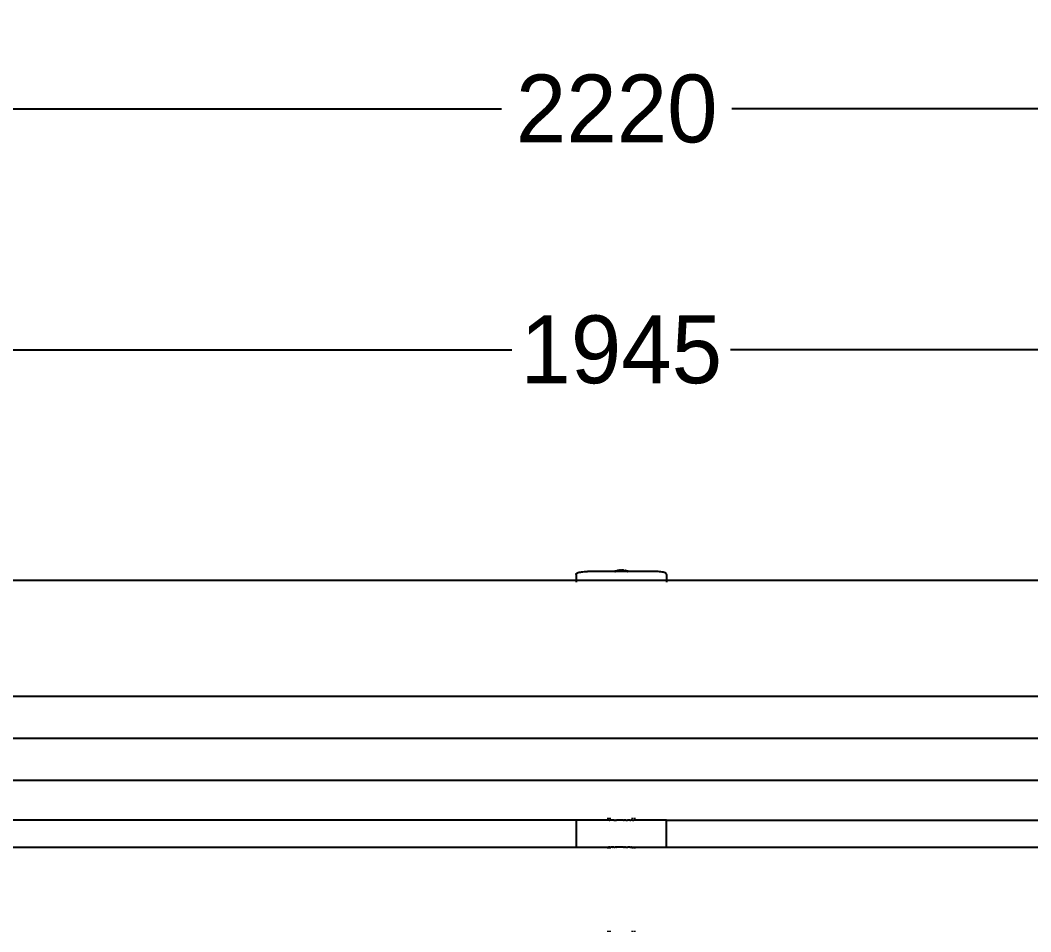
# Model space of a CAD drawing. Header units: millimetres. Extents: x -2916 to 2490, y 92 to 4100.
# Drawn here: x -1128 to -680.9, y 2968.7 to 3372.1 of the extents above; entities that cross this region are included whole.
import ezdxf

# ---------------------------------------------------------------- set-up
doc = ezdxf.new("R2010")
doc.units = ezdxf.units.MM
doc.header["$PDSIZE"] = -1
doc.layers.add('DIMS', color=1, linetype='Continuous')
doc.styles.get("Standard").update_dxf_attribs({"font": 'Gothic.ttf'})
doc.dimstyles.new('ISO-25', dxfattribs={"dimtxt": 2.5, "dimasz": 2.5, "dimexe": 1.25, "dimexo": 0.625, "dimtad": 1, "dimtxsty": 'Standard', "dimcen": 2.5, "dimadec": 0, "dimazin": 0, "dimtfac": 1, "dimtmove": 0, "dimatfit": 3, "dimfxl": 1, "dimarcsym": 0})

# ---------------------------------------------------------------- blocks, each defined once
blk = doc.blocks.new('*D78')
at = {"layer": 'Defpoints', "color": 0}
for p in [(632.92, 3449.53), (632.92, 3054.14), (-2357.08, 3053.64)]:
    blk.add_point(p, dxfattribs=at)
at = {"layer": 'DIMS', "color": 0, "lineweight": -2}
for p, q in [((-2357.08, 3054.14), (-2357.08, 3450.03)), ((-2317.08, 3449.53), (-913.05, 3449.53)), ((592.92, 3449.53), (-811.11, 3449.53)), ((632.92, 3054.64), (632.92, 3450.03))]:
    blk.add_line(p, q, dxfattribs=at)
at = {"layer": 'DIMS', "color": 0}
for points in [[(-2317.08, 3456.19), (-2317.08, 3442.86), (-2357.08, 3449.53)], [(592.92, 3442.86), (592.92, 3456.19), (632.92, 3449.53)]]:
    blk.add_solid(points, dxfattribs=at)
at = {"layer": 'DIMS', "color": 0, "insert": (-862.08, 3449.53), "char_height": 30, "attachment_point": 5}
blk.add_mtext('2990', dxfattribs=at)
blk = doc.blocks.new('*D80')
at = {"layer": 'Defpoints', "color": 0}
for p in [(247.92, 3332.85), (-1976.08, 3054.06), (247.92, 3054.56)]:
    blk.add_point(p, dxfattribs=at)
at = {"layer": 'DIMS', "color": 0, "lineweight": -2}
for p, q in [((-1976.08, 3054.56), (-1976.08, 3333.35)), ((-1936.08, 3332.85), (-915.05, 3332.85)), ((207.92, 3332.85), (-813.11, 3332.85)), ((247.92, 3055.06), (247.92, 3333.35))]:
    blk.add_line(p, q, dxfattribs=at)
at = {"layer": 'DIMS', "color": 0}
for points in [[(-1936.08, 3339.52), (-1936.08, 3326.18), (-1976.08, 3332.85)], [(207.92, 3326.18), (207.92, 3339.52), (247.92, 3332.85)]]:
    blk.add_solid(points, dxfattribs=at)
at = {"layer": 'DIMS', "color": 0, "insert": (-864.08, 3332.85), "char_height": 30, "attachment_point": 5}
blk.add_mtext('2220', dxfattribs=at)
blk = doc.blocks.new('*D87')
at = {"layer": 'Defpoints', "color": 0}
for p in [(109.92, 3226.26), (-1834.08, 3122.38), (109.92, 3122.38)]:
    blk.add_point(p, dxfattribs=at)
at = {"layer": 'DIMS', "color": 0, "lineweight": -2}
for p, q in [((-1834.08, 3122.88), (-1834.08, 3226.76)), ((-1794.08, 3226.26), (-910.44, 3226.26)), ((69.92, 3226.26), (-813.72, 3226.26)), ((109.92, 3122.88), (109.92, 3226.76))]:
    blk.add_line(p, q, dxfattribs=at)
at = {"layer": 'DIMS', "color": 0}
for points in [[(-1794.08, 3232.93), (-1794.08, 3219.6), (-1834.08, 3226.26)], [(69.92, 3219.6), (69.92, 3232.93), (109.92, 3226.26)]]:
    blk.add_solid(points, dxfattribs=at)
at = {"layer": 'DIMS', "color": 0, "insert": (-862.08, 3226.26), "char_height": 30, "attachment_point": 5}
blk.add_mtext('1945', dxfattribs=at)

msp = doc.modelspace()

# ---------------------------------------------------------------- linework, layer by layer
for p, q in [((-882.08, 3126.88), (-882.05, 3127.05)), ((-882.08, 3126.88), (-882.08, 3124.36)), ((-882.05, 3127.05), (-881.93, 3127.21)), ((-881.93, 3127.21), (-881.73, 3127.38)), ((-881.73, 3127.38), (-881.44, 3127.53)), ((-881.44, 3127.53), (-881.08, 3127.67)), ((-881.08, 3127.67), (-880.64, 3127.8)), ((-880.64, 3127.8), (-880.15, 3127.91)), ((-880.15, 3127.91), (-879.6, 3128)), ((-879.6, 3128), (-879.01, 3128.08)), ((-879.01, 3128.08), (-878.38, 3128.13)), ((-878.38, 3128.13), (-877.74, 3128.16)), ((-877.74, 3128.16), (-877.08, 3128.17)), ((-864.98, 3128.17), (-877.08, 3128.17)), ((-864.95, 3128.2), (-864.98, 3128.17)), ((-864.98, 3128.17), (-864.93, 3128.17)), ((-864.89, 3128.23), (-864.95, 3128.2)), ((-864.93, 3128.17), (-864.88, 3128.17)), ((-864.89, 3128.23), (-864.85, 3128.24)), ((-864.88, 3128.17), (-864.84, 3128.17)), ((-864.82, 3128.27), (-864.85, 3128.24)), ((-864.84, 3128.17), (-864.79, 3128.17)), ((-864.75, 3128.27), (-864.82, 3128.27)), ((-864.79, 3128.17), (-864.77, 3128.19)), ((-864.74, 3128.17), (-864.77, 3128.19)), ((-864.72, 3128.31), (-864.75, 3128.27)), ((-864.74, 3128.17), (-864.68, 3128.17)), ((-864.72, 3128.31), (-864.69, 3128.31)), ((-864.62, 3128.34), (-864.69, 3128.31)), ((-864.57, 3128.17), (-864.68, 3128.17)), ((-864.55, 3128.37), (-864.62, 3128.34)), ((-864.48, 3128.17), (-864.57, 3128.17)), ((-864.51, 3128.37), (-864.55, 3128.37)), ((-864.47, 3128.41), (-864.51, 3128.37)), ((-864.34, 3128.17), (-864.48, 3128.17)), ((-864.44, 3128.4), (-864.47, 3128.41)), ((-864.44, 3128.4), (-864.39, 3128.44)), ((-864.39, 3128.44), (-864.36, 3128.43)), ((-864.36, 3128.43), (-864.33, 3128.42)), ((-864.24, 3128.17), (-864.34, 3128.17)), ((-864.33, 3128.42), (-864.27, 3128.46)), ((-864.27, 3128.46), (-864.25, 3128.47)), ((-864.2, 3128.5), (-864.25, 3128.47)), ((-864.21, 3128.18), (-864.24, 3128.17)), ((-864.12, 3128.17), (-864.21, 3128.18)), ((-864.13, 3128.5), (-864.2, 3128.5)), ((-864.13, 3128.5), (-864.09, 3128.52)), ((-864.07, 3128.17), (-864.12, 3128.17)), ((-864.09, 3128.52), (-864.02, 3128.52)), ((-863.92, 3128.17), (-864.07, 3128.17)), ((-864.02, 3128.52), (-863.99, 3128.54)), ((-863.99, 3128.54), (-863.95, 3128.55)), ((-863.95, 3128.55), (-863.88, 3128.57)), ((-863.77, 3128.17), (-863.92, 3128.17)), ((-863.86, 3128.56), (-863.88, 3128.57)), ((-863.8, 3128.56), (-863.86, 3128.56)), ((-863.8, 3128.56), (-863.77, 3128.59)), ((-863.77, 3128.59), (-863.74, 3128.59)), ((-863.73, 3128.17), (-863.77, 3128.17)), ((-863.74, 3128.59), (-863.7, 3128.6)), ((-863.74, 3128.25), (-863.71, 3128.33)), ((-863.73, 3128.17), (-863.74, 3128.25)), ((-863.73, 3128.41), (-863.7, 3128.37)), ((-863.69, 3128.17), (-863.73, 3128.17)), ((-863.71, 3128.33), (-863.7, 3128.37)), ((-863.7, 3128.6), (-863.66, 3128.62)), ((-863.7, 3128.37), (-863.66, 3128.35)), ((-863.64, 3128.17), (-863.69, 3128.17)), ((-863.59, 3128.6), (-863.66, 3128.62)), ((-863.66, 3128.35), (-863.6, 3128.33)), ((-863.58, 3128.17), (-863.64, 3128.17)), ((-863.6, 3128.33), (-863.54, 3128.32)), ((-863.57, 3128.62), (-863.59, 3128.6)), ((-863.54, 3128.17), (-863.58, 3128.17)), ((-863.57, 3128.62), (-863.54, 3128.64)), ((-863.54, 3128.64), (-863.47, 3128.63)), ((-863.54, 3128.32), (-863.5, 3128.31)), ((-863.5, 3128.17), (-863.54, 3128.17)), ((-863.5, 3128.31), (-863.46, 3128.3)), ((-863.44, 3128.17), (-863.5, 3128.17)), ((-863.47, 3128.63), (-863.44, 3128.64)), ((-863.46, 3128.3), (-863.39, 3128.28)), ((-863.44, 3128.64), (-863.42, 3128.66)), ((-863.41, 3128.17), (-863.44, 3128.17)), ((-863.42, 3128.66), (-863.39, 3128.66)), ((-863.33, 3128.17), (-863.41, 3128.17)), ((-863.35, 3128.66), (-863.39, 3128.66)), ((-863.39, 3128.28), (-863.35, 3128.25)), ((-863.35, 3128.66), (-863.29, 3128.67)), ((-863.35, 3128.25), (-863.32, 3128.22)), ((-863.32, 3128.22), (-863.33, 3128.17)), ((-863.27, 3128.17), (-863.33, 3128.17)), ((-863.29, 3128.67), (-863.26, 3128.68)), ((-863.24, 3128.17), (-863.27, 3128.17)), ((-863.18, 3128.67), (-863.26, 3128.68)), ((-863.16, 3128.17), (-863.24, 3128.17)), ((-863.16, 3128.69), (-863.18, 3128.67)), ((-863.16, 3128.69), (-863.12, 3128.69)), ((-863.09, 3128.17), (-863.16, 3128.17)), ((-863.05, 3128.68), (-863.12, 3128.69)), ((-863.04, 3128.17), (-863.09, 3128.17)), ((-863.05, 3128.68), (-863.03, 3128.71)), ((-862.91, 3128.17), (-863.04, 3128.17)), ((-863.03, 3128.71), (-863, 3128.7)), ((-862.98, 3128.71), (-863, 3128.7)), ((-862.98, 3128.71), (-862.87, 3128.72)), ((-862.81, 3128.17), (-862.91, 3128.17)), ((-862.87, 3128.72), (-862.84, 3128.72)), ((-862.75, 3128.73), (-862.84, 3128.72)), ((-862.73, 3128.17), (-862.81, 3128.17)), ((-862.73, 3128.71), (-862.75, 3128.73)), ((-862.73, 3128.71), (-862.7, 3128.73)), ((-862.7, 3128.17), (-862.73, 3128.17)), ((-862.7, 3128.73), (-862.63, 3128.73)), ((-862.59, 3128.17), (-862.7, 3128.17)), ((-862.58, 3128.72), (-862.63, 3128.73)), ((-862.54, 3128.18), (-862.59, 3128.17)), ((-862.58, 3128.72), (-862.56, 3128.74)), ((-862.56, 3128.74), (-862.5, 3128.74)), ((-862.51, 3128.17), (-862.54, 3128.18)), ((-862.43, 3128.17), (-862.51, 3128.17)), ((-862.5, 3128.74), (-862.47, 3128.75)), ((-862.42, 3128.75), (-862.47, 3128.75)), ((-862.38, 3128.17), (-862.43, 3128.17)), ((-862.37, 3128.75), (-862.42, 3128.75)), ((-862.31, 3128.17), (-862.38, 3128.17)), ((-862.33, 3128.75), (-862.37, 3128.75)), ((-862.33, 3128.75), (-862.28, 3128.73)), ((-862.26, 3128.17), (-862.31, 3128.17)), ((-862.28, 3128.73), (-862.19, 3128.76)), ((-862.19, 3128.17), (-862.26, 3128.17)), ((-862.19, 3128.76), (-862.12, 3128.74)), ((-862.16, 3128.19), (-862.19, 3128.17)), ((-862.1, 3128.17), (-862.16, 3128.19)), ((-862.12, 3128.74), (-862.04, 3128.76)), ((-862.02, 3128.17), (-862.1, 3128.17)), ((-862.04, 3128.76), (-861.97, 3128.76)), ((-861.97, 3128.19), (-862.02, 3128.17)), ((-861.97, 3128.76), (-861.9, 3128.76)), ((-861.92, 3128.17), (-861.97, 3128.19)), ((-861.83, 3128.17), (-861.92, 3128.17)), ((-861.82, 3128.74), (-861.9, 3128.76)), ((-861.78, 3128.19), (-861.83, 3128.17)), ((-861.74, 3128.76), (-861.82, 3128.74)), ((-861.75, 3128.17), (-861.78, 3128.19)), ((-861.68, 3128.17), (-861.75, 3128.17)), ((-861.74, 3128.76), (-861.66, 3128.73)), ((-861.63, 3128.17), (-861.68, 3128.17)), ((-861.61, 3128.75), (-861.66, 3128.73)), ((-861.56, 3128.17), (-861.63, 3128.17)), ((-861.61, 3128.75), (-861.52, 3128.75)), ((-861.5, 3128.17), (-861.56, 3128.17)), ((-861.47, 3128.75), (-861.52, 3128.75)), ((-861.43, 3128.17), (-861.5, 3128.17)), ((-861.38, 3128.74), (-861.47, 3128.75)), ((-861.4, 3128.18), (-861.43, 3128.17)), ((-861.34, 3128.17), (-861.4, 3128.18)), ((-861.36, 3128.72), (-861.38, 3128.74)), ((-861.3, 3128.73), (-861.36, 3128.72)), ((-861.24, 3128.17), (-861.34, 3128.17)), ((-861.3, 3128.73), (-861.24, 3128.73)), ((-861.21, 3128.71), (-861.24, 3128.73)), ((-861.21, 3128.17), (-861.24, 3128.17)), ((-861.21, 3128.71), (-861.19, 3128.73)), ((-861.13, 3128.17), (-861.21, 3128.17)), ((-861.13, 3128.72), (-861.19, 3128.73)), ((-861.09, 3128.71), (-861.13, 3128.72)), ((-861.03, 3128.17), (-861.13, 3128.17)), ((-861.05, 3128.72), (-861.09, 3128.71)), ((-861.05, 3128.72), (-860.95, 3128.69)), ((-860.9, 3128.17), (-861.03, 3128.17)), ((-860.91, 3128.71), (-860.95, 3128.69)), ((-860.91, 3128.71), (-860.89, 3128.68)), ((-860.85, 3128.17), (-860.9, 3128.17)), ((-860.82, 3128.69), (-860.89, 3128.68)), ((-860.78, 3128.17), (-860.85, 3128.17)), ((-860.78, 3128.69), (-860.82, 3128.69)), ((-860.78, 3128.69), (-860.76, 3128.67)), ((-860.7, 3128.17), (-860.78, 3128.17)), ((-860.76, 3128.67), (-860.7, 3128.65)), ((-860.65, 3128.67), (-860.7, 3128.65)), ((-860.67, 3128.17), (-860.7, 3128.17)), ((-860.62, 3128.17), (-860.67, 3128.17)), ((-860.65, 3128.67), (-860.63, 3128.66)), ((-860.63, 3128.66), (-860.62, 3128.63)), ((-860.62, 3128.63), (-860.55, 3128.66)), ((-860.62, 3128.2), (-860.61, 3128.23)), ((-860.62, 3128.17), (-860.62, 3128.2)), ((-860.58, 3128.17), (-860.62, 3128.17)), ((-860.61, 3128.23), (-860.58, 3128.26)), ((-860.58, 3128.26), (-860.53, 3128.29)), ((-860.54, 3128.17), (-860.58, 3128.17)), ((-860.52, 3128.66), (-860.55, 3128.66)), ((-860.5, 3128.17), (-860.54, 3128.17)), ((-860.53, 3128.29), (-860.47, 3128.3)), ((-860.52, 3128.66), (-860.47, 3128.63)), ((-860.43, 3128.17), (-860.5, 3128.17)), ((-860.47, 3128.63), (-860.4, 3128.64)), ((-860.47, 3128.3), (-860.43, 3128.32)), ((-860.43, 3128.32), (-860.4, 3128.32)), ((-860.4, 3128.17), (-860.43, 3128.17)), ((-860.36, 3128.62), (-860.4, 3128.64)), ((-860.4, 3128.32), (-860.33, 3128.34)), ((-860.33, 3128.19), (-860.4, 3128.17)), ((-860.36, 3128.62), (-860.35, 3128.6)), ((-860.35, 3128.6), (-860.28, 3128.62)), ((-860.33, 3128.34), (-860.27, 3128.36)), ((-860.28, 3128.17), (-860.33, 3128.19)), ((-860.23, 3128.6), (-860.28, 3128.62)), ((-860.21, 3128.17), (-860.28, 3128.17)), ((-860.27, 3128.36), (-860.23, 3128.38)), ((-860.17, 3128.59), (-860.23, 3128.6)), ((-860.23, 3128.38), (-860.21, 3128.4)), ((-860.21, 3128.4), (-860.23, 3128.33)), ((-860.2, 3128.25), (-860.23, 3128.33)), ((-860.2, 3128.25), (-860.21, 3128.17)), ((-860.17, 3128.17), (-860.21, 3128.17)), ((-860.15, 3128.57), (-860.17, 3128.59)), ((-860.01, 3128.17), (-860.17, 3128.17)), ((-860.15, 3128.57), (-860.08, 3128.56)), ((-860.08, 3128.56), (-860.06, 3128.57)), ((-860.06, 3128.57), (-860.04, 3128.55)), ((-860.01, 3128.53), (-860.04, 3128.55)), ((-860.01, 3128.53), (-859.95, 3128.54)), ((-859.87, 3128.17), (-860.01, 3128.17)), ((-859.95, 3128.54), (-859.92, 3128.52)), ((-859.92, 3128.52), (-859.85, 3128.52)), ((-859.82, 3128.17), (-859.87, 3128.17)), ((-859.8, 3128.49), (-859.85, 3128.52)), ((-859.73, 3128.18), (-859.82, 3128.17)), ((-859.8, 3128.49), (-859.75, 3128.49)), ((-859.75, 3128.49), (-859.66, 3128.46)), ((-859.7, 3128.17), (-859.73, 3128.18)), ((-859.6, 3128.17), (-859.7, 3128.17)), ((-859.61, 3128.42), (-859.66, 3128.46)), ((-859.61, 3128.42), (-859.58, 3128.43)), ((-859.46, 3128.17), (-859.6, 3128.17)), ((-859.56, 3128.44), (-859.58, 3128.43)), ((-859.56, 3128.44), (-859.5, 3128.4)), ((-859.47, 3128.41), (-859.5, 3128.4)), ((-859.43, 3128.37), (-859.47, 3128.41)), ((-859.37, 3128.17), (-859.46, 3128.17)), ((-859.43, 3128.37), (-859.39, 3128.36)), ((-859.36, 3128.33), (-859.39, 3128.36)), ((-859.37, 3128.17), (-859.26, 3128.17)), ((-859.29, 3128.33), (-859.36, 3128.33)), ((-859.25, 3128.31), (-859.29, 3128.33)), ((-859.26, 3128.17), (-859.23, 3128.17)), ((-859.2, 3128.31), (-859.25, 3128.31)), ((-859.23, 3128.17), (-859.2, 3128.17)), ((-859.15, 3128.27), (-859.2, 3128.31)), ((-859.17, 3128.19), (-859.2, 3128.17)), ((-859.17, 3128.19), (-859.15, 3128.17)), ((-859.12, 3128.27), (-859.15, 3128.27)), ((-859.1, 3128.17), (-859.15, 3128.17)), ((-859.08, 3128.24), (-859.12, 3128.27)), ((-859.04, 3128.17), (-859.1, 3128.17)), ((-859.05, 3128.23), (-859.08, 3128.24)), ((-859.02, 3128.2), (-859.05, 3128.23)), ((-858.99, 3128.17), (-859.04, 3128.17)), ((-858.99, 3128.17), (-859.02, 3128.2)), ((-858.96, 3128.17), (-858.99, 3128.17)), ((-847.08, 3128.17), (-858.96, 3128.17)), ((-846.43, 3128.16), (-847.08, 3128.17)), ((-845.78, 3128.13), (-846.43, 3128.16)), ((-845.15, 3128.08), (-845.78, 3128.13)), ((-844.56, 3128), (-845.15, 3128.08)), ((-844.02, 3127.91), (-844.56, 3128)), ((-843.52, 3127.8), (-844.02, 3127.91)), ((-843.09, 3127.67), (-843.52, 3127.8)), ((-842.72, 3127.53), (-843.09, 3127.67)), ((-842.44, 3127.38), (-842.72, 3127.53)), ((-842.23, 3127.21), (-842.44, 3127.38)), ((-842.11, 3127.05), (-842.23, 3127.21)), ((-842.08, 3126.88), (-842.11, 3127.05)), ((-842.08, 3126.88), (-842.08, 3124.36)), ((-1722.08, 3124.37), (-882.08, 3124.36)), ((-882.08, 3124.36), (-882.08, 3124.31)), ((-882.08, 3124.36), (-877.08, 3124.36)), ((-882.08, 3124.31), (-882.08, 3124.11)), ((-882.08, 3123.79), (-882.08, 3123.38)), ((-877.08, 3124.36), (-847.08, 3124.36)), ((-847.08, 3124.36), (-842.08, 3124.36)), ((-842.08, 3124.36), (-842.08, 3124.31)), ((-842.08, 3124.36), (-2.08, 3124.35)), ((-842.08, 3124.31), (-842.08, 3124.11)), ((-842.08, 3123.79), (-842.08, 3123.38)), ((-1832.08, 3073.04), (107.92, 3073.06)), ((-1832.08, 3054.4), (107.92, 3054.42)), ((-1832.08, 3035.77), (107.92, 3035.79)), ((-882.08, 3018.14), (-1663.16, 3018.14)), ((-882.08, 3018.14), (-882.08, 3006.14)), ((-881.99, 3018.14), (-882.08, 3018.14)), ((-881.88, 3018.14), (-881.99, 3018.14)), ((-881.72, 3018.14), (-881.88, 3018.14)), ((-881.52, 3018.14), (-881.72, 3018.14)), ((-881.27, 3018.14), (-881.52, 3018.14)), ((-880.98, 3018.14), (-881.27, 3018.14)), ((-880.65, 3018.14), (-880.98, 3018.14)), ((-880.27, 3018.14), (-880.65, 3018.14)), ((-879.86, 3018.14), (-880.27, 3018.14)), ((-879.4, 3018.14), (-879.86, 3018.14)), ((-878.91, 3018.14), (-879.4, 3018.14)), ((-878.37, 3018.14), (-878.91, 3018.14)), ((-877.8, 3018.14), (-878.37, 3018.14)), ((-877.2, 3018.14), (-877.8, 3018.14)), ((-876.56, 3018.14), (-877.2, 3018.14)), ((-875.88, 3018.14), (-876.56, 3018.14)), ((-875.18, 3018.14), (-875.88, 3018.14)), ((-874.45, 3018.14), (-875.18, 3018.14)), ((-873.68, 3018.14), (-874.45, 3018.14)), ((-872.89, 3018.14), (-873.68, 3018.14)), ((-872.08, 3018.14), (-872.89, 3018.14)), ((-871.25, 3018.14), (-872.08, 3018.14)), ((-870.39, 3018.14), (-871.25, 3018.14)), ((-869.52, 3018.14), (-870.39, 3018.14)), ((-868.62, 3018.14), (-869.52, 3018.14)), ((-868.08, 3018.14), (-868.62, 3018.14)), ((-868.08, 3019.14), (-868.08, 3018.73)), ((-868.08, 3018.41), (-868.08, 3018.21)), ((-868.08, 3018.21), (-868.08, 3018.14)), ((-867.72, 3018.14), (-868.08, 3018.14)), ((-867.49, 3018.14), (-867.72, 3018.14)), ((-867.49, 3018.14), (-867.08, 3018.14)), ((-867.08, 3019.14), (-867.08, 3018.73)), ((-867.08, 3018.41), (-867.08, 3018.21)), ((-867.08, 3018.21), (-867.08, 3018.14)), ((-867.04, 3018.14), (-867.08, 3018.14)), ((-866.88, 3018.14), (-867.04, 3018.14)), ((-866.8, 3018.14), (-866.88, 3018.14)), ((-866.63, 3018.14), (-866.8, 3018.14)), ((-866.29, 3018.14), (-866.63, 3018.14)), ((-865.88, 3018.14), (-866.29, 3018.14)), ((-865.82, 3018.14), (-865.88, 3018.14)), ((-865.36, 3018.14), (-865.82, 3018.14)), ((-865.36, 3018.14), (-864.93, 3018.14)), ((-864.79, 3018.14), (-864.93, 3018.14)), ((-864.79, 3018.14), (-864.16, 3018.14)), ((-863.98, 3018.14), (-864.16, 3018.14)), ((-863.49, 3018.14), (-863.98, 3018.14)), ((-863.42, 3018.14), (-863.49, 3018.14)), ((-863.03, 3018.14), (-863.42, 3018.14)), ((-862.79, 3018.14), (-863.03, 3018.14)), ((-862.08, 3018.14), (-862.79, 3018.14)), ((-861.37, 3018.14), (-862.08, 3018.14)), ((-861.13, 3018.14), (-861.37, 3018.14)), ((-861.13, 3018.14), (-860.75, 3018.14)), ((-860.67, 3018.14), (-860.75, 3018.14)), ((-860.18, 3018.14), (-860.67, 3018.14)), ((-860.01, 3018.14), (-860.18, 3018.14)), ((-860.01, 3018.14), (-859.38, 3018.14)), ((-859.24, 3018.14), (-859.38, 3018.14)), ((-858.81, 3018.14), (-859.24, 3018.14)), ((-858.34, 3018.14), (-858.81, 3018.14)), ((-858.28, 3018.14), (-858.34, 3018.14)), ((-858.28, 3018.14), (-857.88, 3018.14)), ((-857.53, 3018.14), (-857.88, 3018.14)), ((-857.36, 3018.14), (-857.53, 3018.14)), ((-857.28, 3018.14), (-857.36, 3018.14)), ((-857.13, 3018.14), (-857.28, 3018.14)), ((-857.08, 3018.14), (-857.13, 3018.14)), ((-857.08, 3018.73), (-857.08, 3019.14)), ((-857.08, 3018.21), (-857.08, 3018.41)), ((-857.08, 3018.14), (-857.08, 3018.21)), ((-857.08, 3018.14), (-856.67, 3018.14)), ((-856.67, 3018.14), (-856.45, 3018.14)), ((-856.08, 3018.14), (-856.45, 3018.14)), ((-856.08, 3018.73), (-856.08, 3019.14)), ((-856.08, 3018.21), (-856.08, 3018.41)), ((-856.08, 3018.14), (-856.08, 3018.21)), ((-855.54, 3018.14), (-856.08, 3018.14)), ((-854.65, 3018.14), (-855.54, 3018.14)), ((-853.77, 3018.14), (-854.65, 3018.14)), ((-852.92, 3018.14), (-853.77, 3018.14)), ((-852.08, 3018.14), (-852.92, 3018.14)), ((-851.27, 3018.14), (-852.08, 3018.14)), ((-850.48, 3018.14), (-851.27, 3018.14)), ((-849.72, 3018.14), (-850.48, 3018.14)), ((-848.98, 3018.14), (-849.72, 3018.14)), ((-848.28, 3018.14), (-848.98, 3018.14)), ((-847.61, 3018.14), (-848.28, 3018.14)), ((-846.97, 3018.14), (-847.61, 3018.14)), ((-846.36, 3018.14), (-846.97, 3018.14)), ((-845.79, 3018.14), (-846.36, 3018.14)), ((-845.26, 3018.14), (-845.79, 3018.14)), ((-844.76, 3018.14), (-845.26, 3018.14)), ((-844.31, 3018.14), (-844.76, 3018.14)), ((-843.89, 3018.14), (-844.31, 3018.14)), ((-843.51, 3018.14), (-843.89, 3018.14)), ((-843.18, 3018.14), (-843.51, 3018.14)), ((-842.89, 3018.14), (-843.18, 3018.14)), ((-842.65, 3018.14), (-842.89, 3018.14)), ((-842.44, 3018.14), (-842.65, 3018.14)), ((-842.29, 3018.14), (-842.44, 3018.14)), ((-842.17, 3018.14), (-842.29, 3018.14)), ((-842.08, 3018.14), (-842.17, 3018.14)), ((-842.08, 3006.14), (-842.08, 3018.14)), ((-842.08, 3018.14), (-61.01, 3018.14)), ((-1469.42, 3006.12), (-882.08, 3006.14)), ((-882.08, 3006.14), (-881.99, 3006.14)), ((-881.99, 3006.14), (-881.88, 3006.14)), ((-881.88, 3006.14), (-881.72, 3006.14)), ((-881.72, 3006.14), (-881.52, 3006.14)), ((-881.52, 3006.14), (-881.27, 3006.14)), ((-881.27, 3006.14), (-880.98, 3006.14)), ((-880.98, 3006.14), (-880.65, 3006.14)), ((-880.65, 3006.14), (-880.27, 3006.14)), ((-880.27, 3006.14), (-879.86, 3006.14)), ((-879.86, 3006.14), (-879.4, 3006.14)), ((-879.4, 3006.14), (-878.91, 3006.14)), ((-878.91, 3006.14), (-878.37, 3006.14)), ((-878.37, 3006.14), (-877.8, 3006.14)), ((-877.8, 3006.14), (-877.2, 3006.14)), ((-877.2, 3006.14), (-876.56, 3006.14)), ((-876.56, 3006.14), (-875.88, 3006.14)), ((-875.88, 3006.14), (-875.18, 3006.14)), ((-875.18, 3006.14), (-874.45, 3006.14)), ((-874.45, 3006.14), (-873.68, 3006.14)), ((-873.68, 3006.14), (-872.89, 3006.14)), ((-872.89, 3006.14), (-872.08, 3006.14)), ((-872.08, 3006.14), (-871.25, 3006.14)), ((-871.25, 3006.14), (-870.39, 3006.14)), ((-870.39, 3006.14), (-869.52, 3006.14)), ((-869.52, 3006.14), (-868.62, 3006.14)), ((-868.62, 3006.14), (-868.08, 3006.14)), ((-868.08, 3006.14), (-868.08, 3006.08)), ((-868.08, 3006.14), (-867.72, 3006.14)), ((-868.08, 3005.88), (-868.08, 3005.56)), ((-867.49, 3006.14), (-867.72, 3006.14)), ((-867.08, 3006.14), (-867.49, 3006.14)), ((-867.08, 3006.14), (-867.08, 3006.08)), ((-867.08, 3006.14), (-867.04, 3006.14)), ((-867.08, 3005.88), (-867.08, 3005.56)), ((-867.04, 3006.14), (-866.88, 3006.14)), ((-866.88, 3006.14), (-866.8, 3006.14)), ((-866.8, 3006.14), (-866.63, 3006.14)), ((-866.29, 3006.14), (-866.63, 3006.14)), ((-865.88, 3006.14), (-866.29, 3006.14)), ((-865.88, 3006.14), (-865.82, 3006.14)), ((-865.36, 3006.14), (-865.82, 3006.14)), ((-865.36, 3006.14), (-864.93, 3006.14)), ((-864.93, 3006.14), (-864.79, 3006.14)), ((-864.16, 3006.14), (-864.79, 3006.14)), ((-864.16, 3006.14), (-863.98, 3006.14)), ((-863.49, 3006.14), (-863.98, 3006.14)), ((-863.49, 3006.14), (-863.42, 3006.14)), ((-863.03, 3006.14), (-863.42, 3006.14)), ((-862.79, 3006.14), (-863.03, 3006.14)), ((-862.08, 3006.14), (-862.79, 3006.14)), ((-861.37, 3006.14), (-862.08, 3006.14)), ((-861.13, 3006.14), (-861.37, 3006.14)), ((-861.13, 3006.14), (-860.75, 3006.14)), ((-860.75, 3006.14), (-860.67, 3006.14)), ((-860.18, 3006.14), (-860.67, 3006.14)), ((-860.18, 3006.14), (-860.01, 3006.14)), ((-860.01, 3006.14), (-859.38, 3006.14)), ((-859.38, 3006.14), (-859.24, 3006.14)), ((-858.81, 3006.14), (-859.24, 3006.14)), ((-858.34, 3006.14), (-858.81, 3006.14)), ((-858.34, 3006.14), (-858.28, 3006.14)), ((-858.28, 3006.14), (-857.88, 3006.14)), ((-857.53, 3006.14), (-857.88, 3006.14)), ((-857.53, 3006.14), (-857.36, 3006.14)), ((-857.36, 3006.14), (-857.28, 3006.14)), ((-857.28, 3006.14), (-857.13, 3006.14)), ((-857.13, 3006.14), (-857.08, 3006.14)), ((-857.08, 3006.08), (-857.08, 3006.14)), ((-857.08, 3006.14), (-856.67, 3006.14)), ((-857.08, 3005.56), (-857.08, 3005.88)), ((-856.67, 3006.14), (-856.45, 3006.14)), ((-856.45, 3006.14), (-856.08, 3006.14)), ((-856.08, 3006.08), (-856.08, 3006.14)), ((-856.08, 3006.14), (-855.54, 3006.14)), ((-856.08, 3005.56), (-856.08, 3005.88)), ((-855.54, 3006.14), (-854.65, 3006.14)), ((-854.65, 3006.14), (-853.77, 3006.14)), ((-853.77, 3006.14), (-852.92, 3006.14)), ((-852.92, 3006.14), (-852.08, 3006.14)), ((-852.08, 3006.14), (-851.27, 3006.14)), ((-851.27, 3006.14), (-850.48, 3006.14)), ((-850.48, 3006.14), (-849.72, 3006.14)), ((-849.72, 3006.14), (-848.98, 3006.14)), ((-848.98, 3006.14), (-848.28, 3006.14)), ((-848.28, 3006.14), (-847.61, 3006.14)), ((-847.61, 3006.14), (-846.97, 3006.14)), ((-846.97, 3006.14), (-846.36, 3006.14)), ((-846.36, 3006.14), (-845.79, 3006.14)), ((-845.79, 3006.14), (-845.26, 3006.14)), ((-845.26, 3006.14), (-844.76, 3006.14)), ((-844.76, 3006.14), (-844.31, 3006.14)), ((-844.31, 3006.14), (-843.89, 3006.14)), ((-843.89, 3006.14), (-843.51, 3006.14)), ((-843.51, 3006.14), (-843.18, 3006.14)), ((-843.18, 3006.14), (-842.89, 3006.14)), ((-842.89, 3006.14), (-842.65, 3006.14)), ((-842.65, 3006.14), (-842.44, 3006.14)), ((-842.44, 3006.14), (-842.29, 3006.14)), ((-842.29, 3006.14), (-842.17, 3006.14)), ((-842.17, 3006.14), (-842.08, 3006.14)), ((-842.08, 3006.14), (-198.53, 3006.14)), ((-868.08, 2969.14), (-868.08, 2968.73)), ((-867.08, 2969.14), (-867.08, 2968.73)), ((-857.08, 2968.73), (-857.08, 2969.14)), ((-856.08, 2968.73), (-856.08, 2969.14))]:
    msp.add_line(p, q)

# ---------------------------------------------------------------- dimensions: what is measured, and where the dimension line sits
at = {"layer": 'DIMS'}
dim = msp.add_linear_dim(base=(632.92, 3449.53), p1=(-2357.08, 3053.64), p2=(632.92, 3054.14), dimstyle='ISO-25', override={"dimscale": 1, "dimtxt": 30, "dimasz": 40, "dimexe": 0.5, "dimexo": 0.5, "dimgap": 6, "dimtad": 0, "dimtih": 1, "dimtoh": 1, "dimdec": 0, "dimlfac": 1, "dimzin": 0, "dimadec": 2, "dimtfac": 2, "dimtdec": 1, "dimtzin": 0}, dxfattribs=at)
dim.commit()
dim.dimension.update_dxf_attribs({"geometry": '*D78', "text_midpoint": (-862.08, 3449.53)})
for base, p1, p2, text, picture, middle in [((247.92, 3332.85), (-1976.08, 3054.06), (247.92, 3054.56), '2220', '*D80', (-864.08, 3332.85)), ((109.92, 3226.26), (-1834.08, 3122.38), (109.92, 3122.38), '1945', '*D87', (-862.08, 3226.26))]:
    dim = msp.add_linear_dim(base=base, p1=p1, p2=p2, text=text, dimstyle='ISO-25', override={"dimscale": 1, "dimtxt": 30, "dimasz": 40, "dimexe": 0.5, "dimexo": 0.5, "dimgap": 6, "dimtad": 0, "dimtih": 1, "dimtoh": 1, "dimdec": 0, "dimlfac": 1, "dimzin": 0, "dimadec": 2, "dimtfac": 2, "dimtdec": 1, "dimtzin": 0}, dxfattribs=at)
    dim.commit()
    dim.dimension.update_dxf_attribs({"geometry": picture, "text_midpoint": middle})

doc.saveas('drawing.dxf')
